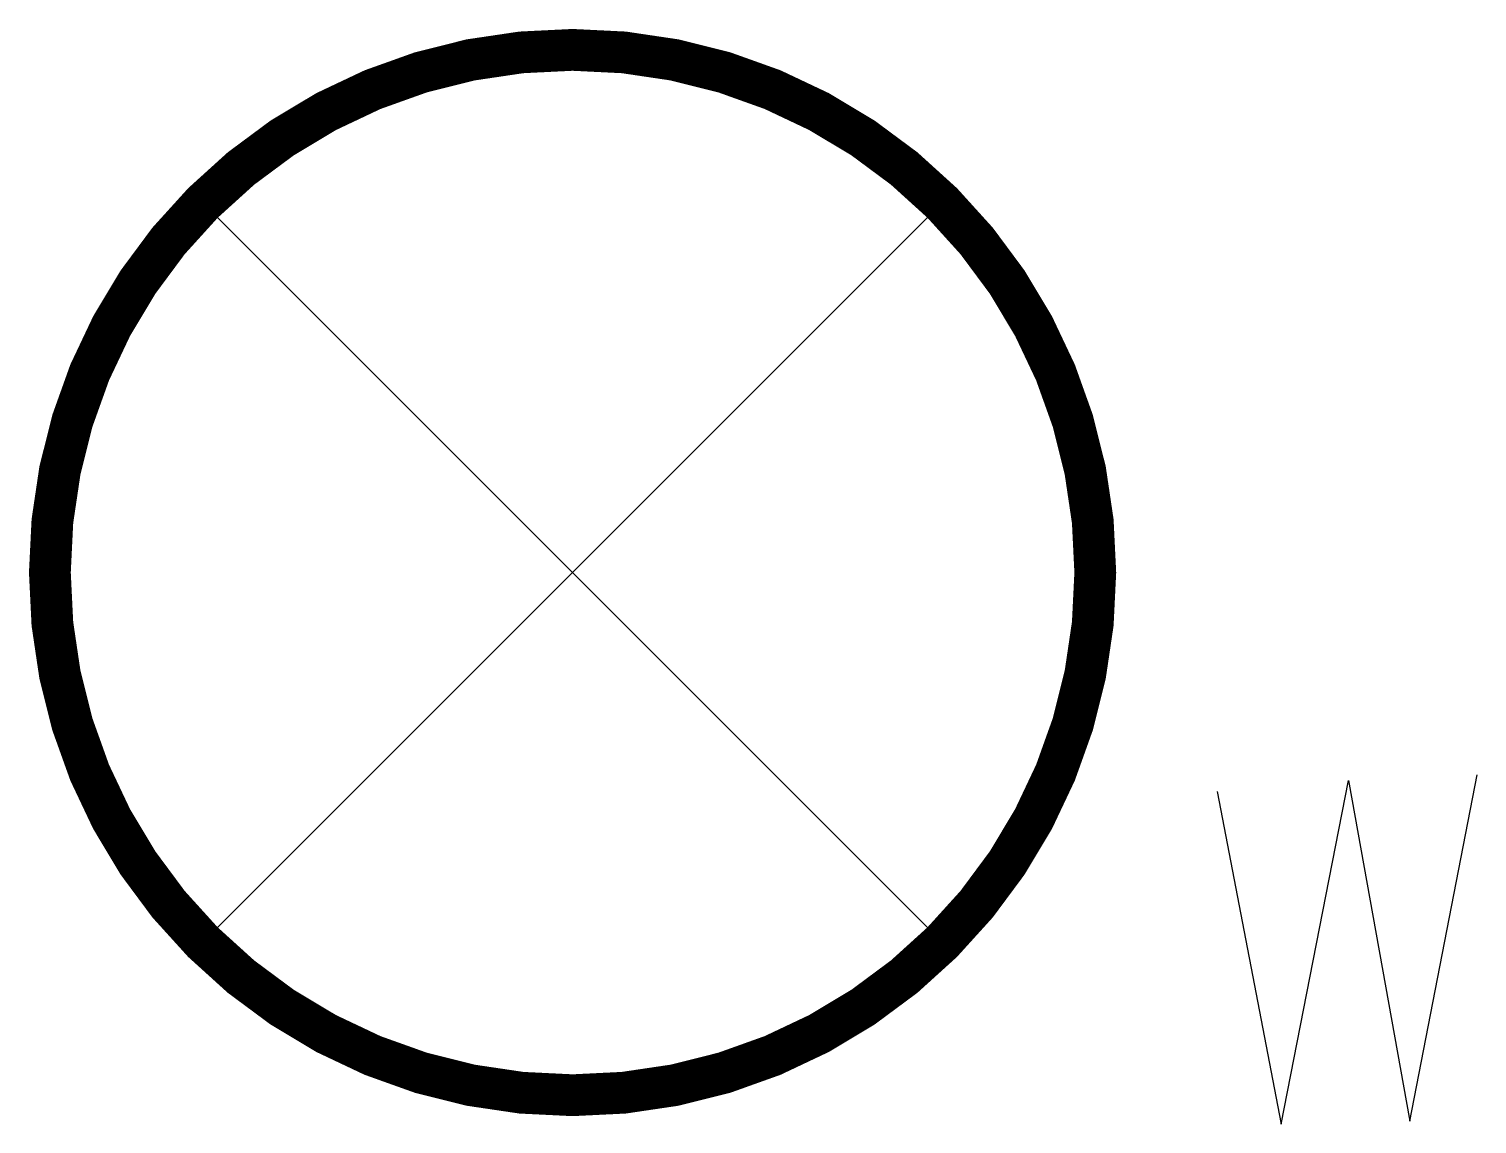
# Model space of a CAD drawing. Header units: millimetres. Extents: x -260 to 433, y -264 to 260.
import ezdxf
from ezdxf.enums import TextEntityAlignment as Align

# ---------------------------------------------------------------- set-up
doc = ezdxf.new("R2010")
doc.units = ezdxf.units.MM
doc.styles.add('_TEL_DIM', font='SIMPLEX', dxfattribs={"width": 0.8, "height": 3.5, "bigfont": 'HZTXT'})

msp = doc.modelspace()

# ---------------------------------------------------------------- linework, layer by layer
for p, q in [((-176.78, 176.78), (176.78, -176.78)), ((176.78, 176.78), (-176.78, -176.78)), ((400.48, -262.44), (432.58, -96.78)), ((338.97, -263.77), (371.06, -99.46)), ((371.06, -99.46), (400.48, -262.44)), ((308.21, -104.8), (338.97, -263.77))]:
    msp.add_line(p, q)
at = {"const_width": 20}
msp.add_lwpolyline([(0, 250, -1), (0, -250, -1), (0, 250, -0.384162)], format="xyb", dxfattribs=at)
msp.add_circle((0, 0), 250)
for p in [(0, 250), (-250, 0), (250, 0), (0, -250)]:
    msp.add_point(p)

# ---------------------------------------------------------------- texts
at = {"color": 7, "style": '_TEL_DIM', "flags": 1}
msp.add_attdef('A', text='', height=0.01, dxfattribs=at).set_placement((0, 0), align=Align.MIDDLE_CENTER)

doc.saveas('drawing.dxf')
